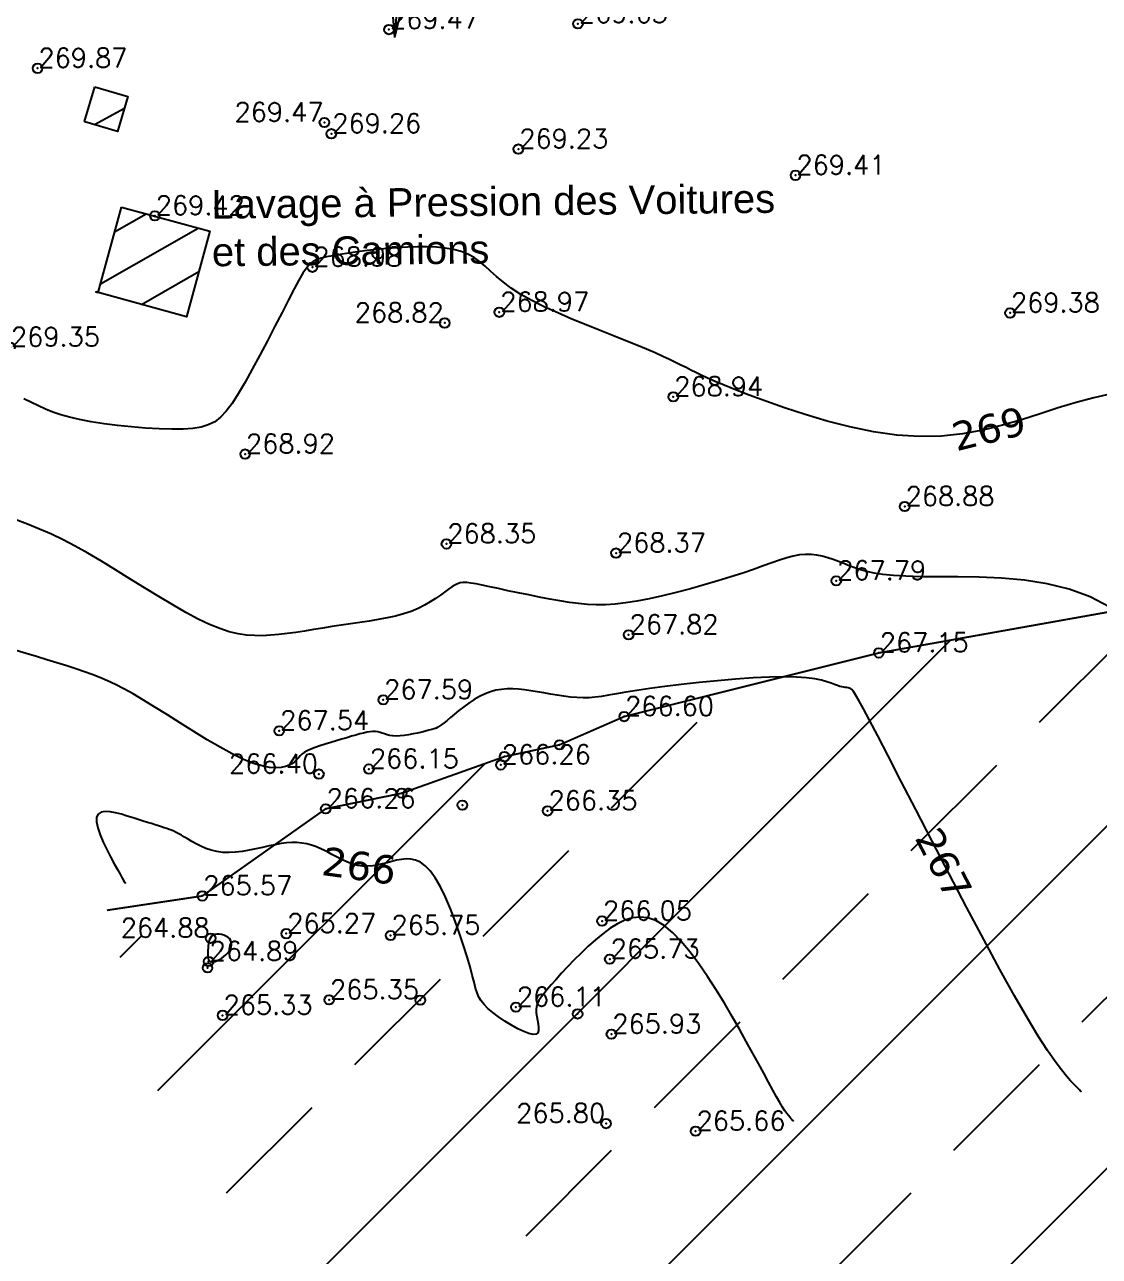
# Model space of a CAD drawing. Header units: millimetres. Extents: x 524954 to 526204, y 9523489 to 9524010.
# Drawn here: x 525125.6 to 525182, y 9523627.9 to 9523692.5 of the extents above; entities that cross this region are included whole.
import ezdxf
from ezdxf.enums import TextEntityAlignment as Align

# ---------------------------------------------------------------- set-up
doc = ezdxf.new("R2010")
doc.units = ezdxf.units.MM
doc.header["$PDMODE"] = 32
doc.header["$PDSIZE"] = 0.5
doc.linetypes.add('ACAD_ISO12W100', pattern=[21, 12, -3, 0, -3, 0, -3])
doc.linetypes.add('CACHE2', pattern=[4.7625, 3.175, -1.5875])
for name, color, linetype in [('Bati', 6, 'Continuous'), ('Bati_H', 1, 'Continuous'), ('Bord Fleuve', 4, 'ACAD_ISO12W100'), ('CN_01_00', 3, 'Continuous'), ('CN_02_00', 4, 'Continuous'), ('CN_05_00', 6, 'Continuous'), ('Cotation Courbes de niveau', 7, 'Continuous'), ('Route - Axe Route de la corniche 1 - Textes - Arcs', 5, 'Continuous'), ('TopoAlt', 3, 'Continuous'), ('TOPOJIS', 7, 'Continuous'), ('Toponomie', 7, 'CACHE2')]:
    doc.layers.add(name, color=color, linetype=linetype)
doc.styles.add('Simplex 1.0', font='Simplex.shx', dxfattribs={"width": 0.99, "height": 1})
doc.styles.get("Standard").update_dxf_attribs({"font": 'arial.ttf'})
doc.styles.add('Verdana 1.0', font='verdana.ttf', dxfattribs={"width": 0.99, "height": 1})

# ---------------------------------------------------------------- blocks, each defined once
blk = doc.blocks.new('TCPOINT M')
at = {"color": 0}
blk.add_point((0, 0), dxfattribs=at)
at = {"layer": 'TopoAlt', "style": 'Simplex 1.0', "width": 0.99}
blk.add_attdef('ALT', (0.15, 0.15), '', height=1, dxfattribs=at)

msp = doc.modelspace()

# ---------------------------------------------------------------- hatches: boundary and pattern name
at = {"layer": 'Bati_H'}
h = msp.add_hatch(dxfattribs=at)
h.set_pattern_fill('_U', color=256, scale=2, angle=28.60607, style=0, pattern_type=0)
h.set_pattern_definition([(28.606073744, (0, 0), (-0.9575698549, 1.75586445177), [])])
h.paths.add_polyline_path([(525129.276, 9523689.257), (525131.016, 9523688.745), (525130.479, 9523686.921), (525128.754, 9523687.428), (525128.74, 9523687.433)])
h = msp.add_hatch(dxfattribs=at)
h.set_pattern_fill('_U', color=256, scale=2, angle=29.72534, style=0, pattern_type=0)
h.set_pattern_definition([(29.72534268, (0, 0), (-0.9916856543, 1.73682456312), [])])
h.paths.add_polyline_path([(525130.678, 9523682.947), (525135.324, 9523681.678), (525134.1, 9523677.196), (525129.327, 9523678.5), (525129.454, 9523678.465)])
at = {"layer": 'Bord Fleuve', "ltscale": 0.5}
h = msp.add_hatch(dxfattribs=at)
h.set_pattern_fill('ANSI33', color=135, scale=2, style=0)
h.paths.add_polyline_path([(525394.875, 9523547.688), (525386.855, 9523539.684), (525374.857, 9523528.592), (525359.402, 9523533.054), (525302.267, 9523541.753), (525253.226, 9523571.678), (525189.199, 9523592.989), (525146.601, 9523610.427), (525134.908, 9523628.389), (525130.258, 9523644.878), (525129.915, 9523646.053), (525134.923, 9523646.805), (525141.4, 9523651.378), (525145.39, 9523652.194), (525150.779, 9523654.113), (525153.673, 9523654.734), (525157.062, 9523656.215), (525170.428, 9523659.554), (525190.68, 9523663.166), (525195.533, 9523671.037), (525214.046, 9523677.393), (525226.978, 9523684.419), (525241.856, 9523699.409), (525259.549, 9523697.749), (525263.742, 9523702.788), (525265.599, 9523705.429), (525271.397, 9523709.575), (525278.663, 9523713.162), (525282.299, 9523718.359), (525286.813, 9523721.853), (525297.974, 9523715.602), (525305.783, 9523711.053), (525316.348, 9523705.233), (525323.457, 9523701.143), (525333.272, 9523695.625), (525364.282, 9523678.524), (525367.141, 9523669.609), (525369.992, 9523664.673), (525374.256, 9523657.439), (525374.878, 9523649.759), (525376.197, 9523640.514), (525378.821, 9523632.503), (525377.801, 9523621.191), (525377.159, 9523606.875), (525382.451, 9523599.216), (525388.758, 9523585.471), (525391.317, 9523567.355), (525392.74, 9523563.589), (525392.123, 9523555.946)])

# ---------------------------------------------------------------- linework, layer by layer
at = {"layer": 'Bati', "flags": 128}
for points in [[(525129.276, 9523689.257), (525131.016, 9523688.745), (525130.479, 9523686.921), (525128.754, 9523687.428), (525128.74, 9523687.433)], [(525130.678, 9523682.947), (525135.324, 9523681.678), (525134.1, 9523677.196), (525129.327, 9523678.5), (525129.454, 9523678.465)]]:
    msp.add_lwpolyline(points, close=True, dxfattribs=at)
at = {"layer": 'Bord Fleuve', "ltscale": 0.35, "const_width": 0.1, "flags": 128}
msp.add_lwpolyline([(525129.915, 9523646.053), (525134.923, 9523646.805), (525141.4, 9523651.378), (525145.39, 9523652.194), (525150.779, 9523654.113), (525153.673, 9523654.734), (525157.062, 9523656.215), (525170.428, 9523659.554), (525190.68, 9523663.166), (525195.533, 9523671.037), (525214.046, 9523677.393), (525226.978, 9523684.419), (525241.856, 9523699.409), (525259.549, 9523697.749), (525263.742, 9523702.788), (525265.599, 9523705.429), (525271.397, 9523709.575), (525278.663, 9523713.162), (525282.299, 9523718.359), (525286.804, 9523721.846)], dxfattribs=at)
at = {"layer": 'CN_01_00', "flags": 128}
for points, elevation in [([(525182.621, 9523673.154), (525181.711, 9523672.939), (525180.785, 9523672.691), (525179.847, 9523672.407), (525178.894, 9523672.101), (525177.92, 9523671.792), (525176.921, 9523671.501), (525175.891, 9523671.247), (525174.825, 9523671.049), (525173.718, 9523670.928), (525172.565, 9523670.902), (525171.366, 9523670.985), (525170.14, 9523671.162), (525168.913, 9523671.415), (525167.71, 9523671.721), (525166.555, 9523672.062), (525165.473, 9523672.416), (525164.49, 9523672.763), (525163.629, 9523673.084), (525162.909, 9523673.361), (525162.316, 9523673.598), (525161.831, 9523673.8), (525161.434, 9523673.974), (525161.103, 9523674.128), (525160.818, 9523674.267), (525160.56, 9523674.397), (525160.308, 9523674.526), (525160.044, 9523674.66), (525159.758, 9523674.801), (525159.442, 9523674.952), (525159.089, 9523675.114), (525158.692, 9523675.292), (525158.242, 9523675.486), (525157.731, 9523675.699), (525157.153, 9523675.934), (525156.504, 9523676.192), (525155.801, 9523676.47), (525155.065, 9523676.765), (525154.317, 9523677.073), (525153.579, 9523677.392), (525152.871, 9523677.716), (525152.216, 9523678.043), (525151.633, 9523678.369), (525151.139, 9523678.691), (525150.722, 9523679.004), (525150.364, 9523679.305), (525150.049, 9523679.589), (525149.759, 9523679.851), (525149.477, 9523680.089), (525149.185, 9523680.298), (525148.865, 9523680.473), (525148.505, 9523680.612), (525148.106, 9523680.716), (525147.672, 9523680.79), (525147.208, 9523680.836), (525146.72, 9523680.859), (525146.212, 9523680.86), (525145.689, 9523680.844), (525145.157, 9523680.813), (525144.62, 9523680.771), (525144.087, 9523680.721), (525143.566, 9523680.663), (525143.065, 9523680.6), (525142.593, 9523680.534), (525142.158, 9523680.466), (525141.769, 9523680.398), (525141.434, 9523680.333), (525141.157, 9523680.269), (525140.928, 9523680.193), (525140.732, 9523680.092), (525140.556, 9523679.948), (525140.383, 9523679.748), (525140.2, 9523679.476), (525139.991, 9523679.116), (525139.744, 9523678.654), (525139.446, 9523678.081), (525139.106, 9523677.418), (525138.734, 9523676.694), (525138.343, 9523675.938), (525137.943, 9523675.176), (525137.546, 9523674.439), (525137.163, 9523673.754), (525136.806, 9523673.149), (525136.481, 9523672.647), (525136.178, 9523672.243), (525135.88, 9523671.927), (525135.571, 9523671.688), (525135.236, 9523671.517), (525134.858, 9523671.402), (525134.422, 9523671.334), (525133.912, 9523671.302), (525133.317, 9523671.296), (525132.655, 9523671.314), (525131.946, 9523671.353), (525131.214, 9523671.411), (525130.479, 9523671.486), (525129.764, 9523671.577), (525129.092, 9523671.68), (525128.483, 9523671.794), (525127.954, 9523671.917), (525127.493, 9523672.049), (525127.081, 9523672.192), (525126.7, 9523672.346), (525126.331, 9523672.513), (525125.956, 9523672.692), (525125.558, 9523672.885)], 269), ([(525181.047, 9523636.531), (525181.046, 9523636.532), (525181.041, 9523636.538), (525181.027, 9523636.553), (525180.998, 9523636.582), (525180.952, 9523636.63), (525180.882, 9523636.702), (525180.785, 9523636.802), (525180.657, 9523636.935), (525180.49, 9523637.109), (525180.278, 9523637.348), (525180.012, 9523637.675), (525179.683, 9523638.118), (525179.281, 9523638.703), (525178.798, 9523639.454), (525178.225, 9523640.398), (525177.553, 9523641.561), (525176.78, 9523642.954), (525175.93, 9523644.527), (525175.033, 9523646.216), (525174.119, 9523647.957), (525173.22, 9523649.685), (525172.366, 9523651.337), (525171.586, 9523652.848), (525170.913, 9523654.153), (525170.368, 9523655.205), (525169.942, 9523656.019), (525169.618, 9523656.627), (525169.38, 9523657.061), (525169.21, 9523657.351), (525169.092, 9523657.53), (525169.008, 9523657.63), (525168.942, 9523657.681), (525168.878, 9523657.712), (525168.813, 9523657.731), (525168.743, 9523657.742), (525168.667, 9523657.75), (525168.583, 9523657.759), (525168.486, 9523657.774), (525168.377, 9523657.8), (525168.251, 9523657.84), (525168.105, 9523657.898), (525167.927, 9523657.969), (525167.705, 9523658.046), (525167.424, 9523658.123), (525167.072, 9523658.194), (525166.634, 9523658.252), (525166.099, 9523658.291), (525165.453, 9523658.305), (525164.689, 9523658.289), (525163.83, 9523658.246), (525162.908, 9523658.181), (525161.952, 9523658.098), (525160.994, 9523658.002), (525160.062, 9523657.898), (525159.189, 9523657.791), (525158.403, 9523657.684), (525157.728, 9523657.583), (525157.155, 9523657.49), (525156.667, 9523657.406), (525156.246, 9523657.333), (525155.878, 9523657.274), (525155.544, 9523657.231), (525155.228, 9523657.204), (525154.913, 9523657.197), (525154.586, 9523657.209), (525154.247, 9523657.239), (525153.899, 9523657.282), (525153.547, 9523657.335), (525153.193, 9523657.394), (525152.841, 9523657.455), (525152.494, 9523657.514), (525152.157, 9523657.568), (525151.832, 9523657.613), (525151.518, 9523657.646), (525151.213, 9523657.664), (525150.915, 9523657.663), (525150.622, 9523657.64), (525150.333, 9523657.593), (525150.046, 9523657.517), (525149.759, 9523657.41), (525149.472, 9523657.271), (525149.186, 9523657.105), (525148.908, 9523656.921), (525148.641, 9523656.727), (525148.389, 9523656.531), (525148.157, 9523656.342), (525147.949, 9523656.168), (525147.769, 9523656.016), (525147.62, 9523655.893), (525147.496, 9523655.797), (525147.389, 9523655.722), (525147.289, 9523655.663), (525147.19, 9523655.616), (525147.083, 9523655.576), (525146.961, 9523655.539), (525146.814, 9523655.499), (525146.637, 9523655.452), (525146.435, 9523655.402), (525146.216, 9523655.351), (525145.985, 9523655.302), (525145.752, 9523655.259), (525145.521, 9523655.225), (525145.302, 9523655.202), (525145.1, 9523655.195), (525144.921, 9523655.206), (525144.763, 9523655.23), (525144.621, 9523655.264), (525144.491, 9523655.304), (525144.369, 9523655.345), (525144.25, 9523655.382), (525144.129, 9523655.412), (525144.003, 9523655.43), (525143.867, 9523655.432), (525143.719, 9523655.419), (525143.559, 9523655.393), (525143.384, 9523655.354), (525143.192, 9523655.305), (525142.983, 9523655.246), (525142.755, 9523655.18), (525142.505, 9523655.107), (525142.235, 9523655.029), (525141.951, 9523654.946), (525141.661, 9523654.861), (525141.374, 9523654.773), (525141.098, 9523654.683), (525140.841, 9523654.592), (525140.612, 9523654.502), (525140.419, 9523654.412), (525140.268, 9523654.325), (525140.151, 9523654.239), (525140.059, 9523654.154), (525139.981, 9523654.07), (525139.909, 9523653.988), (525139.832, 9523653.906), (525139.741, 9523653.824), (525139.626, 9523653.743), (525139.477, 9523653.663), (525139.29, 9523653.594), (525139.059, 9523653.546), (525138.779, 9523653.528), (525138.447, 9523653.551), (525138.057, 9523653.625), (525137.604, 9523653.761), (525137.084, 9523653.969), (525136.496, 9523654.254), (525135.853, 9523654.604), (525135.173, 9523655.001), (525134.474, 9523655.427), (525133.773, 9523655.866), (525133.088, 9523656.3), (525132.436, 9523656.712), (525131.834, 9523657.083), (525131.295, 9523657.401), (525130.812, 9523657.67), (525130.368, 9523657.898), (525129.953, 9523658.094), (525129.55, 9523658.265), (525129.147, 9523658.42), (525128.731, 9523658.567), (525128.287, 9523658.715), (525127.805, 9523658.87), (525127.293, 9523659.031), (525126.762, 9523659.195), (525126.221, 9523659.361), (525125.682, 9523659.524), (525125.156, 9523659.684)], 267)]:
    msp.add_lwpolyline(points, dxfattribs=dict(at, elevation=elevation))
at = {"layer": 'CN_02_00', "flags": 128}
for points, elevation in [([(525182.521, 9523661.968), (525181.515, 9523662.494), (525180.421, 9523662.892), (525179.263, 9523663.176), (525178.07, 9523663.364), (525176.872, 9523663.476), (525175.7, 9523663.532), (525174.582, 9523663.551), (525173.549, 9523663.552), (525172.63, 9523663.554), (525171.847, 9523663.575), (525171.19, 9523663.614), (525170.64, 9523663.671), (525170.181, 9523663.742), (525169.793, 9523663.826), (525169.458, 9523663.92), (525169.159, 9523664.022), (525168.878, 9523664.131), (525168.598, 9523664.243), (525168.318, 9523664.354), (525168.035, 9523664.459), (525167.75, 9523664.553), (525167.461, 9523664.632), (525167.169, 9523664.69), (525166.872, 9523664.723), (525166.57, 9523664.726), (525166.261, 9523664.695), (525165.938, 9523664.632), (525165.595, 9523664.54), (525165.222, 9523664.421), (525164.814, 9523664.279), (525164.36, 9523664.117), (525163.855, 9523663.938), (525163.291, 9523663.745), (525162.663, 9523663.541), (525161.984, 9523663.331), (525161.269, 9523663.121), (525160.536, 9523662.917), (525159.799, 9523662.724), (525159.075, 9523662.549), (525158.38, 9523662.396), (525157.73, 9523662.271), (525157.136, 9523662.179), (525156.591, 9523662.118), (525156.083, 9523662.087), (525155.6, 9523662.082), (525155.131, 9523662.102), (525154.664, 9523662.144), (525154.186, 9523662.206), (525153.687, 9523662.285), (525153.157, 9523662.379), (525152.607, 9523662.483), (525152.05, 9523662.595), (525151.498, 9523662.709), (525150.965, 9523662.821), (525150.465, 9523662.928), (525150.011, 9523663.026), (525149.615, 9523663.109), (525149.288, 9523663.176), (525149.021, 9523663.222), (525148.802, 9523663.249), (525148.62, 9523663.253), (525148.462, 9523663.233), (525148.317, 9523663.189), (525148.173, 9523663.119), (525148.017, 9523663.021), (525147.841, 9523662.895), (525147.64, 9523662.747), (525147.415, 9523662.582), (525147.163, 9523662.408), (525146.885, 9523662.23), (525146.578, 9523662.054), (525146.243, 9523661.887), (525145.878, 9523661.736), (525145.484, 9523661.605), (525145.062, 9523661.492), (525144.619, 9523661.394), (525144.157, 9523661.308), (525143.682, 9523661.23), (525143.197, 9523661.158), (525142.707, 9523661.086), (525142.216, 9523661.014), (525141.728, 9523660.937), (525141.244, 9523660.857), (525140.765, 9523660.778), (525140.294, 9523660.702), (525139.83, 9523660.632), (525139.376, 9523660.57), (525138.932, 9523660.518), (525138.5, 9523660.48), (525138.079, 9523660.459), (525137.662, 9523660.461), (525137.239, 9523660.492), (525136.801, 9523660.56), (525136.338, 9523660.67), (525135.842, 9523660.83), (525135.304, 9523661.046), (525134.713, 9523661.325), (525134.064, 9523661.67), (525133.367, 9523662.07), (525132.635, 9523662.509), (525131.881, 9523662.974), (525131.119, 9523663.449), (525130.363, 9523663.919), (525129.625, 9523664.369), (525128.918, 9523664.785), (525128.253, 9523665.156), (525127.618, 9523665.485), (525126.999, 9523665.781), (525126.382, 9523666.052), (525125.753, 9523666.306), (525125.097, 9523666.55)], 268), ([(525165.947, 9523634.986), (525165.947, 9523634.987), (525165.945, 9523634.988), (525165.942, 9523634.992), (525165.935, 9523634.999), (525165.923, 9523635.011), (525165.905, 9523635.03), (525165.881, 9523635.055), (525165.848, 9523635.089), (525165.806, 9523635.133), (525165.752, 9523635.194), (525165.684, 9523635.277), (525165.601, 9523635.389), (525165.499, 9523635.537), (525165.376, 9523635.728), (525165.231, 9523635.968), (525165.061, 9523636.263), (525164.863, 9523636.618), (525164.639, 9523637.031), (525164.387, 9523637.498), (525164.108, 9523638.013), (525163.803, 9523638.574), (525163.471, 9523639.175), (525163.113, 9523639.812), (525162.728, 9523640.482), (525162.319, 9523641.176), (525161.888, 9523641.88), (525161.441, 9523642.574), (525160.984, 9523643.24), (525160.522, 9523643.86), (525160.06, 9523644.415), (525159.602, 9523644.886), (525159.155, 9523645.255), (525158.723, 9523645.508), (525158.303, 9523645.652), (525157.895, 9523645.697), (525157.495, 9523645.654), (525157.102, 9523645.534), (525156.714, 9523645.349), (525156.328, 9523645.108), (525155.942, 9523644.824), (525155.556, 9523644.506), (525155.172, 9523644.165), (525154.797, 9523643.809), (525154.436, 9523643.448), (525154.094, 9523643.092), (525153.776, 9523642.749), (525153.487, 9523642.429), (525153.234, 9523642.141), (525153.019, 9523641.892), (525152.841, 9523641.677), (525152.7, 9523641.488), (525152.592, 9523641.317), (525152.515, 9523641.158), (525152.467, 9523641.002), (525152.447, 9523640.841), (525152.451, 9523640.669), (525152.476, 9523640.48), (525152.512, 9523640.282), (525152.547, 9523640.087), (525152.568, 9523639.906), (525152.565, 9523639.749), (525152.524, 9523639.627), (525152.435, 9523639.552), (525152.285, 9523639.535), (525152.067, 9523639.583), (525151.793, 9523639.688), (525151.48, 9523639.84), (525151.144, 9523640.027), (525150.803, 9523640.238), (525150.472, 9523640.461), (525150.169, 9523640.687), (525149.911, 9523640.903), (525149.709, 9523641.102), (525149.556, 9523641.294), (525149.439, 9523641.494), (525149.346, 9523641.714), (525149.266, 9523641.97), (525149.185, 9523642.274), (525149.092, 9523642.64), (525148.974, 9523643.084), (525148.821, 9523643.611), (525148.636, 9523644.204), (525148.425, 9523644.838), (525148.192, 9523645.488), (525147.942, 9523646.129), (525147.682, 9523646.737), (525147.415, 9523647.286), (525147.148, 9523647.753), (525146.885, 9523648.118), (525146.626, 9523648.387), (525146.369, 9523648.573), (525146.116, 9523648.687), (525145.865, 9523648.742), (525145.616, 9523648.75), (525145.368, 9523648.723), (525145.12, 9523648.674), (525144.872, 9523648.612), (525144.623, 9523648.547), (525144.373, 9523648.482), (525144.121, 9523648.426), (525143.867, 9523648.383), (525143.61, 9523648.361), (525143.35, 9523648.365), (525143.086, 9523648.401), (525142.817, 9523648.473), (525142.545, 9523648.576), (525142.271, 9523648.701), (525141.997, 9523648.84), (525141.723, 9523648.986), (525141.452, 9523649.129), (525141.184, 9523649.263), (525140.92, 9523649.379), (525140.661, 9523649.47), (525140.406, 9523649.537), (525140.15, 9523649.58), (525139.89, 9523649.601), (525139.623, 9523649.602), (525139.346, 9523649.584), (525139.056, 9523649.548), (525138.75, 9523649.495), (525138.425, 9523649.429), (525138.085, 9523649.354), (525137.735, 9523649.277), (525137.379, 9523649.204), (525137.022, 9523649.143), (525136.669, 9523649.098), (525136.324, 9523649.077), (525135.992, 9523649.086), (525135.677, 9523649.13), (525135.379, 9523649.204), (525135.101, 9523649.301), (525134.84, 9523649.414), (525134.599, 9523649.537), (525134.378, 9523649.662), (525134.176, 9523649.784), (525133.994, 9523649.896), (525133.832, 9523649.991), (525133.687, 9523650.072), (525133.553, 9523650.141), (525133.428, 9523650.2), (525133.307, 9523650.251), (525133.186, 9523650.298), (525133.061, 9523650.342), (525132.927, 9523650.386), (525132.782, 9523650.433), (525132.622, 9523650.483), (525132.447, 9523650.538), (525132.255, 9523650.598), (525132.044, 9523650.663), (525131.813, 9523650.735), (525131.561, 9523650.815), (525131.285, 9523650.903), (525130.986, 9523650.998), (525130.677, 9523651.09), (525130.37, 9523651.168), (525130.081, 9523651.22), (525129.822, 9523651.235), (525129.608, 9523651.2), (525129.452, 9523651.104), (525129.369, 9523650.936), (525129.368, 9523650.688), (525129.437, 9523650.375), (525129.561, 9523650.016), (525129.725, 9523649.629), (525129.914, 9523649.235), (525130.111, 9523648.851), (525130.301, 9523648.498), (525130.469, 9523648.194), (525130.603, 9523647.953), (525130.703, 9523647.773), (525130.775, 9523647.643), (525130.823, 9523647.556), (525130.852, 9523647.504), (525130.867, 9523647.477), (525130.873, 9523647.467), (525130.874, 9523647.465)], 266)]:
    msp.add_lwpolyline(points, dxfattribs=dict(at, elevation=elevation))
at = {"layer": 'CN_05_00', "elevation": 265, "flags": 128}
msp.add_lwpolyline([(525136.332, 9523643.915), (525136.391, 9523644.016), (525136.433, 9523644.116), (525136.455, 9523644.215), (525136.458, 9523644.311), (525136.44, 9523644.402), (525136.401, 9523644.488), (525136.341, 9523644.566), (525136.258, 9523644.635), (525136.159, 9523644.694), (525136.047, 9523644.741), (525135.928, 9523644.775), (525135.807, 9523644.794), (525135.69, 9523644.796), (525135.581, 9523644.78), (525135.486, 9523644.744), (525135.409, 9523644.688), (525135.349, 9523644.613), (525135.303, 9523644.524), (525135.27, 9523644.422), (525135.247, 9523644.312), (525135.231, 9523644.195), (525135.222, 9523644.076), (525135.216, 9523643.957), (525135.212, 9523643.841), (525135.212, 9523643.731), (525135.218, 9523643.629), (525135.231, 9523643.538), (525135.255, 9523643.462), (525135.291, 9523643.401), (525135.342, 9523643.36), (525135.41, 9523643.34), (525135.496, 9523643.343), (525135.597, 9523643.368), (525135.707, 9523643.411), (525135.823, 9523643.471), (525135.941, 9523643.544), (525136.055, 9523643.627), (525136.161, 9523643.719), (525136.254, 9523643.816), (525136.332, 9523643.915)], close=True, dxfattribs=at)
at = {"layer": 'Route - Axe Route de la corniche 1 - Textes - Arcs'}
for p in [(525144.209, 9523701.809), (525145.783, 9523701.812), (525147.338, 9523701.568)]:
    msp.add_line(p, (525145.013, 9523691.842), dxfattribs=at)

# ---------------------------------------------------------------- block references
at = {"layer": 'TOPOJIS'}
ref = msp.add_blockref('TCPOINT M', (525144.719, 9523692.259, 269.47), dxfattribs=at)
ref.add_attrib('ALT', '269.47', (525144.769, 9523692.309, 269.47), dxfattribs={"layer": 'TopoAlt', "height": 1, "style": 'Simplex 1.0', "width": 0.99})
ref = msp.add_blockref('TCPOINT M', (525154.637, 9523692.565, 269.63), dxfattribs=at)
ref.add_attrib('ALT', '269.63', (525154.687, 9523692.615, 269.63), dxfattribs={"layer": 'TopoAlt', "height": 1, "style": 'Simplex 1.0', "width": 0.99})
ref = msp.add_blockref('TCPOINT M', (525126.274, 9523690.227, 269.87), dxfattribs=at)
ref.add_attrib('ALT', '269.87', (525126.324, 9523690.277, 269.87), dxfattribs={"layer": 'TopoAlt', "height": 1, "style": 'Simplex 1.0', "width": 0.99})
ref = msp.add_blockref('TCPOINT M', (525141.331, 9523687.388, 269.47), dxfattribs=at)
ref.add_attrib('ALT', '269.47', dxfattribs={"layer": 'TopoAlt', "height": 1, "style": 'Simplex 1.0', "width": 0.99}).set_placement((525141.281, 9523687.438, 269.47), align=Align.RIGHT)
ref = msp.add_blockref('TCPOINT M', (525141.694, 9523686.796, 269.26), dxfattribs=at)
ref.add_attrib('ALT', '269.26', (525141.744, 9523686.846, 269.26), dxfattribs={"layer": 'TopoAlt', "height": 1, "style": 'Simplex 1.0', "width": 0.99})
ref = msp.add_blockref('TCPOINT M', (525151.509, 9523685.991, 269.23), dxfattribs=at)
ref.add_attrib('ALT', '269.23', (525151.559, 9523686.041, 269.23), dxfattribs={"layer": 'TopoAlt', "height": 1, "style": 'Simplex 1.0', "width": 0.99})
ref = msp.add_blockref('TCPOINT M', (525166.054, 9523684.614, 269.41), dxfattribs=at)
ref.add_attrib('ALT', '269.41', (525166.104, 9523684.664, 269.41), dxfattribs={"layer": 'TopoAlt', "height": 1, "style": 'Simplex 1.0', "width": 0.99})
ref = msp.add_blockref('TCPOINT M', (525132.431, 9523682.49, 269.42), dxfattribs=at)
ref.add_attrib('ALT', '269.42', (525132.481, 9523682.54, 269.42), dxfattribs={"layer": 'TopoAlt', "height": 1, "style": 'Simplex 1.0', "width": 0.99})
ref = msp.add_blockref('TCPOINT M', (525140.697, 9523679.789, 268.98), dxfattribs=at)
ref.add_attrib('ALT', '268.98', (525140.747, 9523679.839, 268.98), dxfattribs={"layer": 'TopoAlt', "height": 1, "style": 'Simplex 1.0', "width": 0.99})
ref = msp.add_blockref('TCPOINT M', (525150.51, 9523677.428, 268.97), dxfattribs=at)
ref.add_attrib('ALT', '268.97', (525150.56, 9523677.478, 268.97), dxfattribs={"layer": 'TopoAlt', "height": 1, "style": 'Simplex 1.0', "width": 0.99})
ref = msp.add_blockref('TCPOINT M', (525177.313, 9523677.391, 269.38), dxfattribs=at)
ref.add_attrib('ALT', '269.38', (525177.363, 9523677.441, 269.38), dxfattribs={"layer": 'TopoAlt', "height": 1, "style": 'Simplex 1.0', "width": 0.99})
ref = msp.add_blockref('TCPOINT M', (525147.642, 9523676.867, 268.82), dxfattribs=at)
ref.add_attrib('ALT', '268.82', dxfattribs={"layer": 'TopoAlt', "height": 1, "style": 'Simplex 1.0', "width": 0.99}).set_placement((525147.592, 9523676.917, 268.82), align=Align.RIGHT)
ref = msp.add_blockref('TCPOINT M', (525124.833, 9523675.592, 269.35), dxfattribs=at)
ref.add_attrib('ALT', '269.35', (525124.883, 9523675.642, 269.35), dxfattribs={"layer": 'TopoAlt', "height": 1, "style": 'Simplex 1.0', "width": 0.99})
ref = msp.add_blockref('TCPOINT M', (525159.641, 9523672.989, 268.94), dxfattribs=at)
ref.add_attrib('ALT', '268.94', (525159.691, 9523673.039, 268.94), dxfattribs={"layer": 'TopoAlt', "height": 1, "style": 'Simplex 1.0', "width": 0.99})
ref = msp.add_blockref('TCPOINT M', (525137.168, 9523669.988, 268.92), dxfattribs=at)
ref.add_attrib('ALT', '268.92', (525137.218, 9523670.038, 268.92), dxfattribs={"layer": 'TopoAlt', "height": 1, "style": 'Simplex 1.0', "width": 0.99})
ref = msp.add_blockref('TCPOINT M', (525171.784, 9523667.235, 268.88), dxfattribs=at)
ref.add_attrib('ALT', '268.88', (525171.834, 9523667.285, 268.88), dxfattribs={"layer": 'TopoAlt', "height": 1, "style": 'Simplex 1.0', "width": 0.99})
ref = msp.add_blockref('TCPOINT M', (525147.733, 9523665.273, 268.35), dxfattribs=at)
ref.add_attrib('ALT', '268.35', (525147.783, 9523665.323, 268.35), dxfattribs={"layer": 'TopoAlt', "height": 1, "style": 'Simplex 1.0', "width": 0.99})
ref = msp.add_blockref('TCPOINT M', (525156.634, 9523664.793, 268.37), dxfattribs=at)
ref.add_attrib('ALT', '268.37', (525156.684, 9523664.843, 268.37), dxfattribs={"layer": 'TopoAlt', "height": 1, "style": 'Simplex 1.0', "width": 0.99})
ref = msp.add_blockref('TCPOINT M', (525168.193, 9523663.338, 267.79), dxfattribs=at)
ref.add_attrib('ALT', '267.79', (525168.243, 9523663.388, 267.79), dxfattribs={"layer": 'TopoAlt', "height": 1, "style": 'Simplex 1.0', "width": 0.99})
ref = msp.add_blockref('TCPOINT M', (525157.297, 9523660.506, 267.82), dxfattribs=at)
ref.add_attrib('ALT', '267.82', (525157.347, 9523660.556, 267.82), dxfattribs={"layer": 'TopoAlt', "height": 1, "style": 'Simplex 1.0', "width": 0.99})
ref = msp.add_blockref('TCPOINT M', (525170.428, 9523659.554, 267.15), dxfattribs=at)
ref.add_attrib('ALT', '267.15', (525170.478, 9523659.604, 267.15), dxfattribs={"layer": 'TopoAlt', "height": 1, "style": 'Simplex 1.0', "width": 0.99})
ref = msp.add_blockref('TCPOINT M', (525144.417, 9523657.091, 267.59), dxfattribs=at)
ref.add_attrib('ALT', '267.59', (525144.467, 9523657.141, 267.59), dxfattribs={"layer": 'TopoAlt', "height": 1, "style": 'Simplex 1.0', "width": 0.99})
ref = msp.add_blockref('TCPOINT M', (525157.062, 9523656.215, 266.6), dxfattribs=at)
ref.add_attrib('ALT', '266.60', (525157.112, 9523656.265, 266.6), dxfattribs={"layer": 'TopoAlt', "height": 1, "style": 'Simplex 1.0', "width": 0.99})
ref = msp.add_blockref('TCPOINT M', (525138.959, 9523655.468, 267.54), dxfattribs=at)
ref.add_attrib('ALT', '267.54', (525139.009, 9523655.518, 267.54), dxfattribs={"layer": 'TopoAlt', "height": 1, "style": 'Simplex 1.0', "width": 0.99})
for p in [(525153.673, 9523654.734, 266.48), (525150.779, 9523654.113, 266.34), (525145.39, 9523652.194, 266.21), (525148.571, 9523651.571, 266.16), (525135.197, 9523643.03, 265.02), (525146.363, 9523641.335, 265.85), (525154.619, 9523640.616, 265.68)]:
    msp.add_blockref('TCPOINT M', p, dxfattribs=at)
ref = msp.add_blockref('TCPOINT M', (525143.667, 9523653.463, 266.15), dxfattribs=at)
ref.add_attrib('ALT', '266.15', (525143.717, 9523653.513, 266.15), dxfattribs={"layer": 'TopoAlt', "height": 1, "style": 'Simplex 1.0', "width": 0.99})
ref = msp.add_blockref('TCPOINT M', (525150.594, 9523653.678, 266.26), dxfattribs=at)
ref.add_attrib('ALT', '266.26', (525150.644, 9523653.728, 266.26), dxfattribs={"layer": 'TopoAlt', "height": 1, "style": 'Simplex 1.0', "width": 0.99})
ref = msp.add_blockref('TCPOINT M', (525141.043, 9523653.198, 266.4), dxfattribs=at)
ref.add_attrib('ALT', '266.40', dxfattribs={"layer": 'TopoAlt', "height": 1, "style": 'Simplex 1.0', "width": 0.99}).set_placement((525140.993, 9523653.248, 266.4), align=Align.RIGHT)
ref = msp.add_blockref('TCPOINT M', (525141.4, 9523651.378, 266.26), dxfattribs=at)
ref.add_attrib('ALT', '266.26', (525141.45, 9523651.428, 266.26), dxfattribs={"layer": 'TopoAlt', "height": 1, "style": 'Simplex 1.0', "width": 0.99})
ref = msp.add_blockref('TCPOINT M', (525153.044, 9523651.265, 266.35), dxfattribs=at)
ref.add_attrib('ALT', '266.35', (525153.094, 9523651.315, 266.35), dxfattribs={"layer": 'TopoAlt', "height": 1, "style": 'Simplex 1.0', "width": 0.99})
ref = msp.add_blockref('TCPOINT M', (525134.923, 9523646.805, 265.57), dxfattribs=at)
ref.add_attrib('ALT', '265.57', (525134.973, 9523646.855, 265.57), dxfattribs={"layer": 'TopoAlt', "height": 1, "style": 'Simplex 1.0', "width": 0.99})
ref = msp.add_blockref('TCPOINT M', (525155.901, 9523645.489, 266.05), dxfattribs=at)
ref.add_attrib('ALT', '266.05', (525155.951, 9523645.539, 266.05), dxfattribs={"layer": 'TopoAlt', "height": 1, "style": 'Simplex 1.0', "width": 0.99})
ref = msp.add_blockref('TCPOINT M', (525139.329, 9523644.826, 265.27), dxfattribs=at)
ref.add_attrib('ALT', '265.27', (525139.379, 9523644.876, 265.27), dxfattribs={"layer": 'TopoAlt', "height": 1, "style": 'Simplex 1.0', "width": 0.99})
ref = msp.add_blockref('TCPOINT M', (525135.36, 9523644.585, 264.88), dxfattribs=at)
ref.add_attrib('ALT', '264.88', dxfattribs={"layer": 'TopoAlt', "height": 1, "style": 'Simplex 1.0', "width": 0.99}).set_placement((525135.31, 9523644.635, 264.88), align=Align.RIGHT)
ref = msp.add_blockref('TCPOINT M', (525144.801, 9523644.732, 265.75), dxfattribs=at)
ref.add_attrib('ALT', '265.75', (525144.851, 9523644.782, 265.75), dxfattribs={"layer": 'TopoAlt', "height": 1, "style": 'Simplex 1.0', "width": 0.99})
ref = msp.add_blockref('TCPOINT M', (525135.255, 9523643.365, 264.89), dxfattribs=at)
ref.add_attrib('ALT', '264.89', (525135.305, 9523643.415, 264.89), dxfattribs={"layer": 'TopoAlt', "height": 1, "style": 'Simplex 1.0', "width": 0.99})
ref = msp.add_blockref('TCPOINT M', (525156.305, 9523643.487, 265.73), dxfattribs=at)
ref.add_attrib('ALT', '265.73', (525156.355, 9523643.537, 265.73), dxfattribs={"layer": 'TopoAlt', "height": 1, "style": 'Simplex 1.0', "width": 0.99})
ref = msp.add_blockref('TCPOINT M', (525141.577, 9523641.351, 265.35), dxfattribs=at)
ref.add_attrib('ALT', '265.35', (525141.627, 9523641.401, 265.35), dxfattribs={"layer": 'TopoAlt', "height": 1, "style": 'Simplex 1.0', "width": 0.99})
ref = msp.add_blockref('TCPOINT M', (525151.382, 9523640.969, 266.11), dxfattribs=at)
ref.add_attrib('ALT', '266.11', (525151.432, 9523641.019, 266.11), dxfattribs={"layer": 'TopoAlt', "height": 1, "style": 'Simplex 1.0', "width": 0.99})
ref = msp.add_blockref('TCPOINT M', (525135.99, 9523640.541, 265.33), dxfattribs=at)
ref.add_attrib('ALT', '265.33', (525136.04, 9523640.591, 265.33), dxfattribs={"layer": 'TopoAlt', "height": 1, "style": 'Simplex 1.0', "width": 0.99})
ref = msp.add_blockref('TCPOINT M', (525156.393, 9523639.55, 265.93), dxfattribs=at)
ref.add_attrib('ALT', '265.93', (525156.443, 9523639.6, 265.93), dxfattribs={"layer": 'TopoAlt', "height": 1, "style": 'Simplex 1.0', "width": 0.99})
ref = msp.add_blockref('TCPOINT M', (525156.113, 9523634.862, 265.8), dxfattribs=at)
ref.add_attrib('ALT', '265.80', dxfattribs={"layer": 'TopoAlt', "height": 1, "style": 'Simplex 1.0', "width": 0.99}).set_placement((525156.063, 9523634.912, 265.8), align=Align.RIGHT)
ref = msp.add_blockref('TCPOINT M', (525160.813, 9523634.461, 265.66), dxfattribs=at)
ref.add_attrib('ALT', '265.66', (525160.863, 9523634.511, 265.66), dxfattribs={"layer": 'TopoAlt', "height": 1, "style": 'Simplex 1.0', "width": 0.99})

# ---------------------------------------------------------------- texts
at = {"layer": 'Cotation Courbes de niveau', "style": 'Verdana 1.0', "width": 0.99}
for s, rotation, p in [('269', 13.85848, (525176.201, 9523671.323, 269)), ('267', 297.48583, (525173.843, 9523648.489, 267)), ('266', 352.21909, (525143.157, 9523648.391, 266))]:
    msp.add_text(s, height=1.5, rotation=rotation, dxfattribs=at).set_placement(p, align=Align.MIDDLE_CENTER)
at = {"layer": 'Toponomie', "insert": (525135.392, 9523683.838), "char_height": 1.5, "width": 31.0395, "attachment_point": 1, "rotation": 0.60302}
msp.add_mtext('Lavage à Pression des Voitures et des Camions', dxfattribs=at)

doc.saveas('drawing.dxf')
